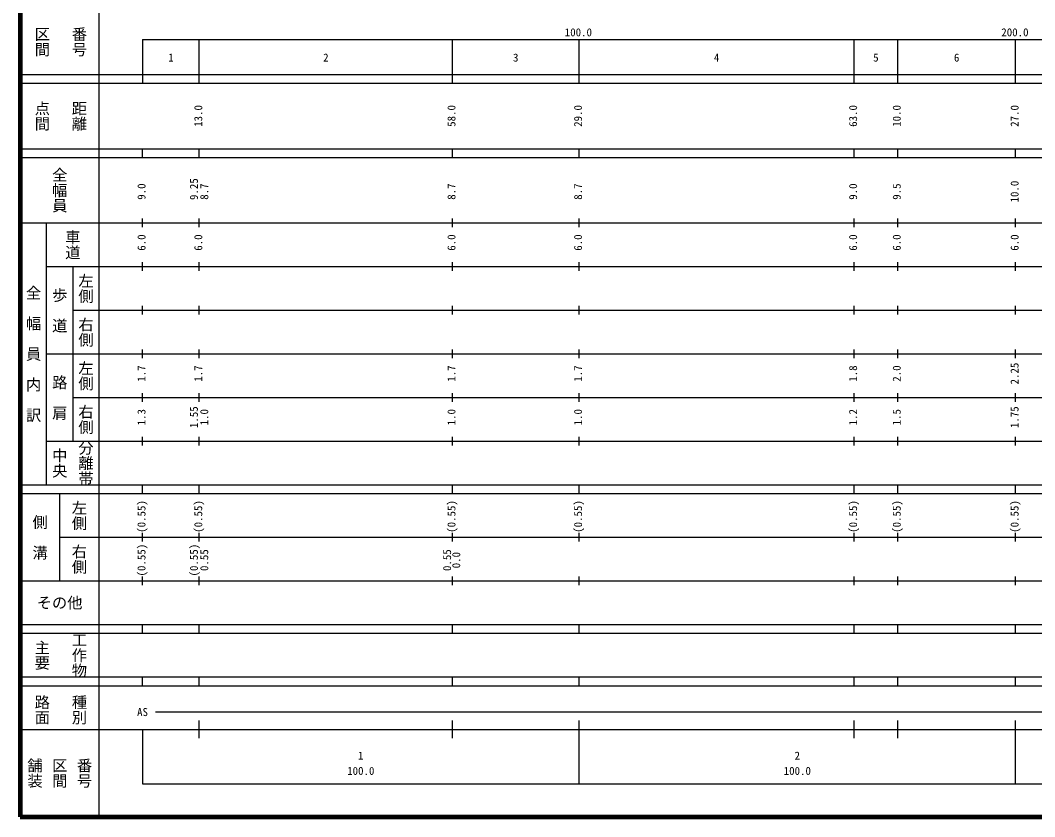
# Model space of a CAD drawing. Units: millimetres on the paper, enlarged 1000 times. Extents: x 40000 to 680000, y 20000 to 380000.
# Drawn here: x 40000 to 272378, y 20000 to 202409 of the extents above; entities that cross this region are included whole.
import ezdxf
from ezdxf.enums import TextEntityAlignment as Align

# ---------------------------------------------------------------- set-up
doc = ezdxf.new("R2010")
doc.units = ezdxf.units.MM
doc.header["$LTSCALE"] = 1000
doc.layers.add('M-TTL', color=2, linetype='Continuous', lineweight=140)
doc.layers.add('M-TTL-BAND', color=7, linetype='Continuous', lineweight=25)
doc.styles.add('@ＭＳ ゴシック', font='')
doc.styles.add('ＭＳ ゴシック', font='')
doc.styles.get('@ＭＳ ゴシック').set_extended_font_data('@MS Gothic')
doc.styles.get('ＭＳ ゴシック').set_extended_font_data('MS Gothic')

msp = doc.modelspace()

# ---------------------------------------------------------------- linework, layer by layer
at = {"layer": 'M-TTL'}
for p, q in [((40000, 380000), (40000, 20000)), ((40000, 20000), (680000, 20000))]:
    msp.add_line(p, q, dxfattribs=at)
at = {"layer": 'M-TTL-BAND'}
for p, q in [((58000, 370000), (58000, 20000)), ((68000, 198000), (579000, 198000)), ((68000, 198000), (68000, 188000)), ((81000, 188000), (81000, 198000)), ((139000, 188000), (139000, 198000)), ((168000, 188000), (168000, 198000)), ((231000, 188000), (231000, 198000)), ((241000, 188000), (241000, 198000)), ((268000, 188000), (268000, 198000)), ((40000, 190000), (579000, 190000)), ((40000, 188000), (579000, 188000)), ((40000, 173000), (579000, 173000)), ((68000, 171000), (68000, 173000)), ((81000, 171000), (81000, 173000)), ((139000, 171000), (139000, 173000)), ((168000, 171000), (168000, 173000)), ((231000, 171000), (231000, 173000)), ((241000, 171000), (241000, 173000)), ((268000, 171000), (268000, 173000)), ((40000, 171000), (579000, 171000)), ((40000, 156000), (579000, 156000)), ((46000, 96000), (46000, 156000)), ((68000, 155000), (68000, 157000)), ((81000, 155000), (81000, 157000)), ((139000, 155000), (139000, 157000)), ((168000, 155000), (168000, 157000)), ((231000, 155000), (231000, 157000)), ((241000, 155000), (241000, 157000)), ((268000, 155000), (268000, 157000)), ((68000, 145000), (68000, 147000)), ((81000, 145000), (81000, 147000)), ((139000, 145000), (139000, 147000)), ((168000, 145000), (168000, 147000)), ((231000, 145000), (231000, 147000)), ((241000, 145000), (241000, 147000)), ((268000, 145000), (268000, 147000)), ((46000, 146000), (579000, 146000)), ((52000, 146000), (52000, 106000)), ((52000, 136000), (579000, 136000)), ((68000, 135000), (68000, 137000)), ((81000, 135000), (81000, 137000)), ((139000, 135000), (139000, 137000)), ((168000, 135000), (168000, 137000)), ((231000, 135000), (231000, 137000)), ((241000, 135000), (241000, 137000)), ((268000, 135000), (268000, 137000)), ((46000, 126000), (579000, 126000)), ((68000, 125000), (68000, 127000)), ((81000, 125000), (81000, 127000)), ((139000, 125000), (139000, 127000)), ((168000, 125000), (168000, 127000)), ((231000, 125000), (231000, 127000)), ((241000, 125000), (241000, 127000)), ((268000, 125000), (268000, 127000)), ((68000, 115000), (68000, 117000)), ((81000, 115000), (81000, 117000)), ((139000, 115000), (139000, 117000)), ((168000, 115000), (168000, 117000)), ((231000, 115000), (231000, 117000)), ((241000, 115000), (241000, 117000)), ((268000, 115000), (268000, 117000)), ((52000, 116000), (579000, 116000)), ((68000, 105000), (68000, 107000)), ((81000, 105000), (81000, 107000)), ((139000, 105000), (139000, 107000)), ((168000, 105000), (168000, 107000)), ((231000, 105000), (231000, 107000)), ((241000, 105000), (241000, 107000)), ((268000, 105000), (268000, 107000)), ((46000, 106000), (579000, 106000)), ((40000, 96000), (579000, 96000)), ((68000, 94000), (68000, 96000)), ((81000, 94000), (81000, 96000)), ((139000, 94000), (139000, 96000)), ((168000, 94000), (168000, 96000)), ((231000, 94000), (231000, 96000)), ((241000, 94000), (241000, 96000)), ((268000, 94000), (268000, 96000)), ((40000, 94000), (579000, 94000)), ((49000, 94000), (49000, 74000)), ((49000, 84000), (579000, 84000)), ((68000, 83000), (68000, 85000)), ((81000, 83000), (81000, 85000)), ((139000, 83000), (139000, 85000)), ((168000, 83000), (168000, 85000)), ((231000, 83000), (231000, 85000)), ((241000, 83000), (241000, 85000)), ((268000, 83000), (268000, 85000)), ((68000, 73000), (68000, 75000)), ((81000, 73000), (81000, 75000)), ((139000, 73000), (139000, 75000)), ((168000, 73000), (168000, 75000)), ((231000, 73000), (231000, 75000)), ((241000, 73000), (241000, 75000)), ((268000, 73000), (268000, 75000)), ((40000, 74000), (579000, 74000)), ((40000, 64000), (579000, 64000)), ((68000, 62000), (68000, 64000)), ((81000, 62000), (81000, 64000)), ((139000, 62000), (139000, 64000)), ((168000, 62000), (168000, 64000)), ((231000, 62000), (231000, 64000)), ((241000, 62000), (241000, 64000)), ((268000, 62000), (268000, 64000)), ((40000, 62000), (579000, 62000)), ((40000, 52000), (579000, 52000)), ((68000, 50000), (68000, 52000)), ((81000, 50000), (81000, 52000)), ((139000, 50000), (139000, 52000)), ((168000, 50000), (168000, 52000)), ((231000, 50000), (231000, 52000)), ((241000, 50000), (241000, 52000)), ((268000, 50000), (268000, 52000)), ((40000, 50000), (579000, 50000)), ((71000, 44000), (565000, 44000)), ((81000, 38000), (81000, 42000)), ((139000, 38000), (139000, 42000)), ((168000, 27500), (168000, 42000)), ((231000, 38000), (231000, 42000)), ((241000, 38000), (241000, 42000)), ((268000, 27500), (268000, 42000)), ((40000, 40000), (579000, 40000)), ((68000, 40000), (68000, 27500)), ((68000, 27500), (579000, 27500))]:
    msp.add_line(p, q, dxfattribs=at)

# ---------------------------------------------------------------- texts
at = {"layer": 'M-TTL-BAND', "style": '@ＭＳ ゴシック'}
for s, p in [('区間', (45000, 197500)), ('番号', (53500, 197500)), ('点間', (45000, 180500)), ('距離', (53500, 180500)), ('全幅員', (49000, 163500)), ('車道', (52000, 151000)), ('左側', (55000, 141000)), ('全\u3000幅\u3000員\u3000内\u3000訳', (43000, 126000)), ('歩\u3000道', (49000, 136000)), ('右側', (55000, 131000)), ('左側', (55000, 121000)), ('路\u3000肩', (49000, 116000)), ('右側', (55000, 111000)), ('分離帯', (55000, 101000)), ('中央', (49000, 101000)), ('左側', (53500, 89000)), ('側\u3000溝', (44500, 84000)), ('右側', (53500, 79000)), ('工作物', (53500, 57000)), ('主要', (45000, 57000)), ('路面', (45000, 44500)), ('種別', (53500, 44500)), ('舗装', (43333, 30000)), ('区間', (49000, 30000)), ('番号', (54667, 30000))]:
    msp.add_text(s, height=2566, rotation=270, dxfattribs=at).set_placement(p, align=Align.MIDDLE_CENTER)
at = {"layer": 'M-TTL-BAND', "style": 'ＭＳ ゴシック'}
for s, p in [('100.0', (167844, 198195)), ('200.0', (267844, 198195)), ('1', (74500, 192405)), ('2', (110000, 192405)), ('3', (153500, 192405)), ('4', (199500, 192405)), ('5', (236000, 192405)), ('6', (254500, 192405)), ('AS', (68000, 42500)), ('2', (218000, 32523)), ('1', (118000, 32523)), ('100.0', (118000, 29033)), ('100.0', (218000, 29033))]:
    msp.add_text(s, height=1833, dxfattribs=at).set_placement(p, align=Align.BOTTOM_CENTER)
for s, p in [('13.0', (82232, 180500)), ('58.0', (140232, 180500)), ('29.0', (169232, 180500)), ('63.0', (232232, 180500)), ('10.0', (242232, 180500)), ('27.0', (269232, 180500)), ('9.25', (81232, 163742)), ('10.0', (269232, 163174)), ('9.0', (69232, 163174)), ('8.7', (83602, 163174)), ('8.7', (140232, 163174)), ('8.7', (169232, 163174)), ('9.0', (232232, 163174)), ('9.5', (242232, 163174)), ('6.0', (69232, 151500)), ('6.0', (82232, 151500)), ('6.0', (140232, 151500)), ('6.0', (169232, 151500)), ('6.0', (232232, 151500)), ('6.0', (242232, 151500)), ('6.0', (269232, 151500)), ('1.7', (69232, 121500)), ('1.7', (82232, 121500)), ('1.7', (140232, 121500)), ('1.7', (169232, 121500)), ('1.8', (232232, 121500)), ('2.0', (242232, 121500)), ('2.25', (269232, 121500)), ('1.3', (69232, 111500)), ('1.55', (81232, 111500)), ('1.0', (83602, 111500)), ('1.0', (140232, 111500)), ('1.0', (169232, 111500)), ('1.2', (232232, 111500)), ('1.5', (242232, 111500)), ('1.75', (269232, 111500)), ('(0.55)', (69232, 88764)), ('(0.55)', (82232, 88764)), ('(0.55)', (140232, 88764)), ('(0.55)', (169232, 88764)), ('(0.55)', (232232, 88764)), ('(0.55)', (242232, 88764)), ('(0.55)', (269232, 88764)), ('(0.55)', (69232, 78764)), ('(0.55)', (81232, 78764)), ('0.55', (83602, 78764)), ('0.55', (139232, 78764)), ('0.0', (141320, 78764))]:
    msp.add_text(s, height=1833, rotation=90, dxfattribs=at).set_placement(p, align=Align.BOTTOM_CENTER)
msp.add_text('その他', height=2566, dxfattribs=at).set_placement((49000, 69000), align=Align.MIDDLE_CENTER)

doc.saveas('drawing.dxf')
